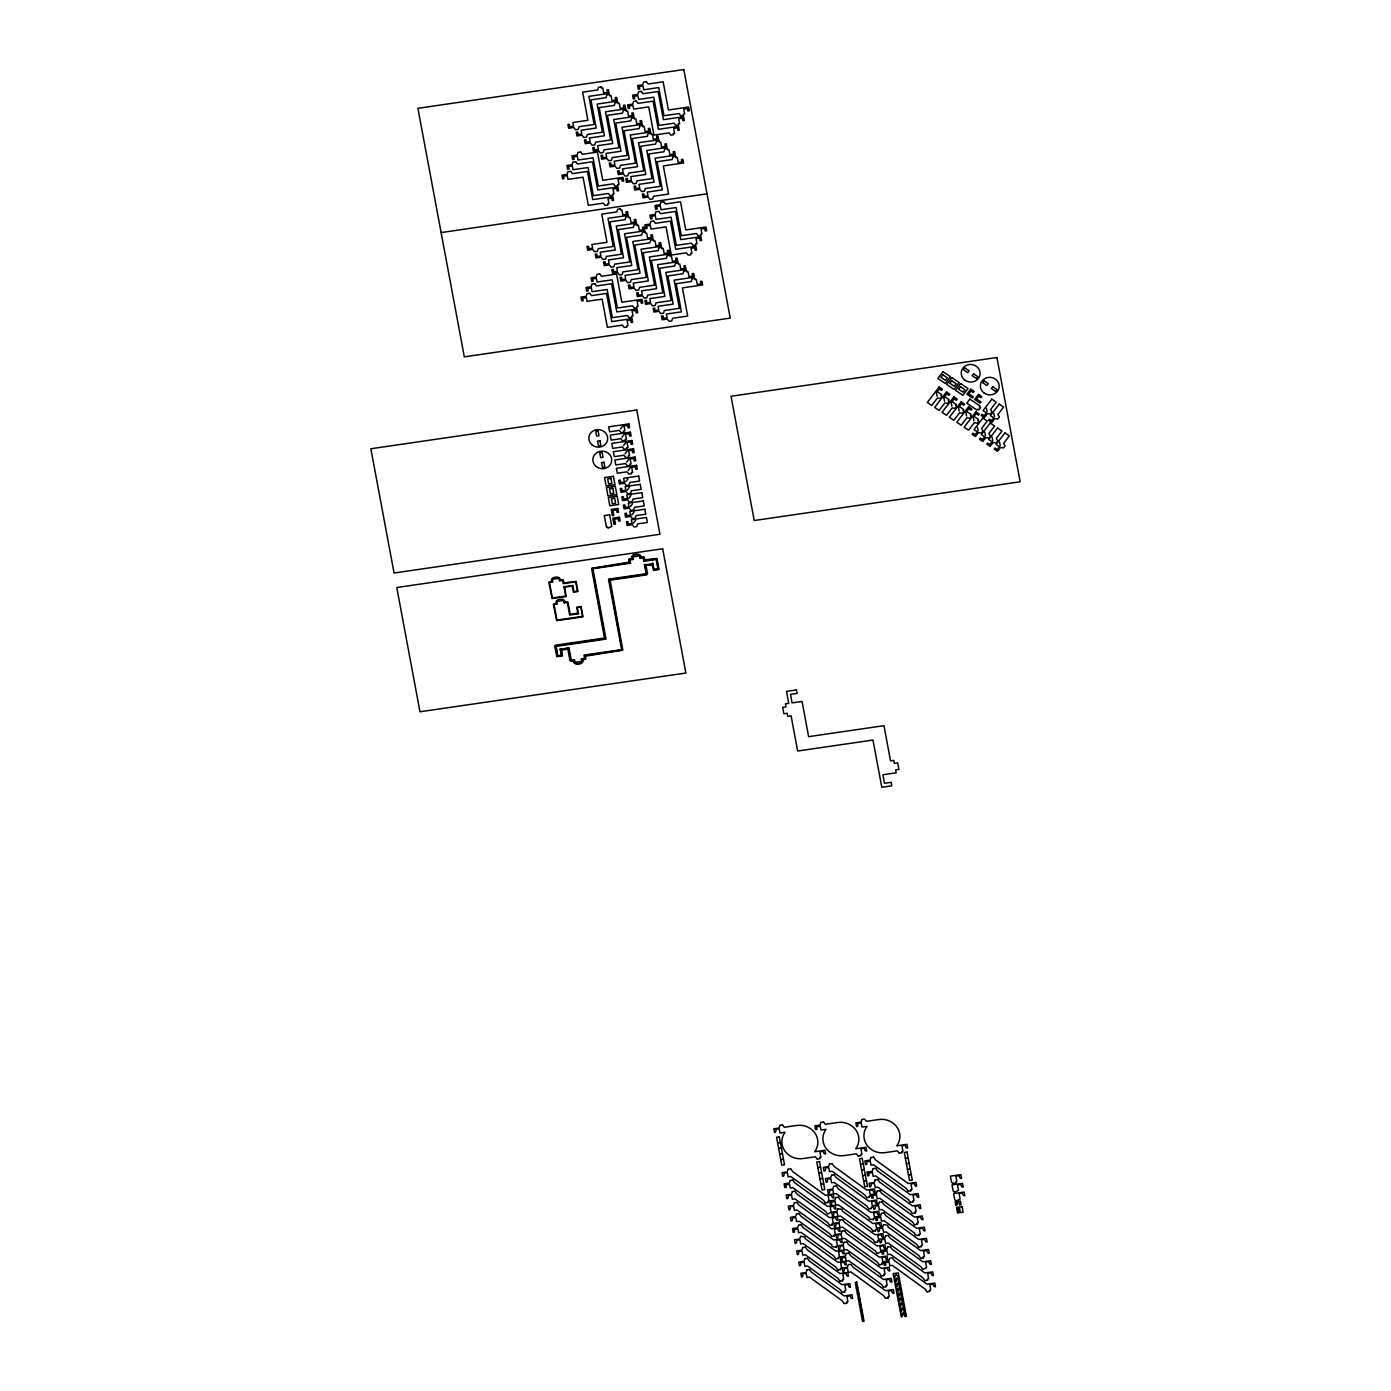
<?xml version="1.0" encoding="UTF-8"?>
<svg xmlns="http://www.w3.org/2000/svg" width="1391" height="1391" viewBox="0 0 1391 1391"><rect width="100%" height="100%" fill="white"/><g stroke="black" fill="none" stroke-linecap="round" stroke-linejoin="round"><path stroke-width="1.5" d="M620.456 428.967L622.646 426.098M621.986 437.243L624.194 434.375M623.533 445.537L625.741 442.651M625.081 453.814L627.289 450.945M626.628 462.108L628.836 459.221M628.176 470.384L630.384 467.515M625.654 481.808L627.845 478.939M627.202 490.101L629.393 487.233M628.749 498.378L630.94 495.509M630.297 506.672L632.488 503.803M564.068 587.35L572.327 585.959M631.844 514.948L634.035 512.079M633.392 523.242L635.583 520.373M644.555 564.989L652.831 563.598M441.121 232.575L707.011 193.818M632.488 558.869L629.358 559.565L629.775 562.677L592.253 568.502L605.259 638.573L555.791 645.807L557.513 656.274L561.964 655.457L560.729 649.354M640.469 557.704L643.65 557.443L644.416 560.538M643.737 560.643L656.552 558.939L658.43 569.215L653.926 569.771L652.657 563.807M552.001 581.247L548.784 582.203L552.105 598.565L566.154 596.513L564.729 587.263M559.964 580.082L563.146 579.821L563.911 582.916M563.251 583.003L576.048 581.316L577.96 591.54L573.388 592.097L572.17 586.167M556.574 603.346L553.357 604.355L556.696 620.664L582.933 616.891L581.125 606.476L576.691 607.276L577.908 613.396M564.555 602.181L567.945 602.181L570.24 614.318M569.562 614.422L577.682 613.24M560.956 649.51L569.075 648.328M574.083 660.569L570.693 660.569L568.415 648.415M582.064 659.404L585.176 658.743L584.776 655.613L622.229 649.945L609.293 579.699L646.432 574.274L645.215 564.885M779.986 1125.319L782.472 1124.971M821.02 1122.363L823.489 1122.015M862.037 1119.407L864.524 1119.06L866.402 1121.337L878.816 1119.529A18.013 16.744 7.2 0 1 897.056 1127.284A18.013 16.744 7.2 0 1 896.726 1145.836L907.002 1144.341L907.697 1148.079C904.637 1148.862 906.915 1142.898 902.029 1146.34L902.968 1151.313L901.681 1151.505L901.89 1152.617M777.586 1142.846L780.334 1142.446M778.647 1148.444L781.394 1148.044M779.69 1154.026L782.438 1153.626M780.734 1159.625L783.481 1159.225M817.247 1159.051L819.716 1158.686M858.264 1156.077L860.751 1155.73M788.193 1169.188L790.679 1168.84M899.299 1153.122L901.768 1152.774M871.044 1157.468L873.513 1157.103M829.54 1163.971L832.027 1163.606M817.838 1167.605L820.586 1167.205M860.542 1164.389L863.289 1163.989M905.35 1158.094L908.097 1157.695M818.882 1173.204L821.629 1172.804M790.279 1180.385L792.766 1180.02M861.585 1169.97L864.333 1169.57M873.131 1168.649L875.6 1168.284M906.393 1163.676L909.14 1163.276M831.627 1175.152L834.113 1174.786M819.942 1178.786L822.69 1178.386M862.646 1175.569L865.393 1175.169M907.436 1169.275L910.183 1168.875M820.986 1184.384L823.733 1183.984M792.366 1191.565L794.852 1191.2M863.689 1181.168L866.437 1180.768M875.217 1179.829L877.686 1179.464M908.479 1174.873L911.227 1174.473M833.713 1186.332L836.2 1185.967M794.452 1202.746L796.939 1202.38M877.304 1191.009L879.79 1190.661M835.817 1197.512L838.286 1197.164M953.183 1183.428L955.669 1183.08M825.437 1202.919L827.923 1202.554M908.288 1191.183L910.775 1190.818M866.802 1197.686L869.271 1197.321M796.539 1213.926L799.025 1213.578M879.39 1202.207L881.877 1201.841M837.904 1208.709L842.024 1209.37L842.355 1211.074L875.113 1234.773L882.868 1233.643L883.563 1237.364C880.573 1238.06 882.711 1232.27 877.895 1235.643L878.816 1240.616L877.53 1240.789L877.738 1241.92M954.817 1192.139L958.486 1190.331L957.547 1185.358C962.416 1181.933 960.155 1187.844 963.215 1187.079L962.52 1183.358L952 1184.889L953.165 1191.096L954.661 1192.035M910.375 1202.363L912.861 1201.998M868.888 1208.866L871.357 1208.501M956.434 1200.833L960.103 1199.025L959.181 1194.052C964.033 1190.644 961.772 1196.556 964.85 1195.773L964.154 1192.052L953.617 1193.582L954.782 1199.79L956.278 1200.729M798.643 1225.123L801.112 1224.758M881.477 1213.387L883.963 1213.022M839.99 1219.89L842.477 1219.524M829.627 1225.28L832.096 1224.915M912.461 1213.543L914.948 1213.178M873.461 1219.698L869.323 1219.02L869.01 1217.316L836.252 1193.634L833.696 1194L833 1190.279C827.245 1188.488 831.383 1193.304 828.254 1193.513L827.558 1189.792L832.774 1189.027L833.609 1186.488M800.729 1236.303L804.85 1236.982L805.18 1238.668L837.938 1262.367L845.693 1261.237L846.389 1264.958C843.398 1265.654 845.537 1259.863 840.72 1263.237L841.642 1268.209L840.355 1268.401L840.564 1269.514M883.563 1224.567L887.701 1225.245L888.014 1226.932L920.772 1250.631L928.527 1249.501L929.223 1253.221C926.197 1253.952 928.406 1248.11 923.554 1251.5L924.493 1256.473L923.207 1256.664L923.415 1257.777M842.077 1231.07L844.563 1230.705M831.714 1236.46L834.2 1236.095M914.548 1224.741L917.034 1224.376M873.061 1231.244L875.548 1230.879M802.816 1247.484L805.302 1247.118M885.65 1235.747L888.136 1235.382M844.163 1242.25L846.65 1241.902M836.287 1247.292L832.148 1246.614L831.835 1244.91L799.077 1221.228L796.521 1221.594L795.826 1217.873C790.071 1216.082 794.209 1220.898 791.079 1221.107L790.384 1217.386L795.6 1216.621L796.434 1214.082M919.121 1235.556L914.982 1234.878L914.669 1233.191L881.911 1209.492L879.373 1209.857L878.66 1206.136C872.922 1204.345 877.06 1209.162 873.931 1209.37L873.235 1205.649L878.434 1204.884L879.286 1202.346M875.148 1242.424L877.634 1242.059M804.902 1258.664L807.389 1258.299M887.736 1246.945L890.223 1246.579M846.25 1253.447L848.736 1253.082M835.887 1258.838L838.373 1258.472M918.738 1247.101L921.207 1246.736M877.234 1253.604L880.903 1251.796L879.981 1246.823C884.867 1243.363 882.572 1249.327 885.65 1248.544L884.954 1244.823L877.199 1245.953L844.441 1222.254L842.616 1219.629M806.989 1269.844L809.475 1269.496M837.973 1270.018L840.46 1269.653M920.825 1258.281L923.294 1257.916M879.321 1264.784L881.807 1264.419M840.06 1281.198L842.546 1280.833M922.911 1269.461L926.58 1267.653L925.641 1262.68C930.457 1259.307 928.266 1265.167 931.309 1264.419L930.614 1260.681L922.859 1261.811L890.101 1238.129L888.293 1235.504M881.407 1275.964L883.894 1275.617M856.317 1287.892L857.778 1287.683M842.146 1292.378L844.633 1292.03M924.998 1280.659L927.484 1280.294M883.511 1287.162L885.98 1286.797M857.36 1293.491L858.821 1293.282M858.403 1299.09L859.864 1298.864M844.233 1303.576L846.719 1303.211M927.084 1291.839L929.571 1291.474M885.598 1298.342L888.067 1297.977M859.447 1304.671L860.907 1304.462M860.49 1310.27L861.951 1310.061M861.533 1315.851L862.994 1315.643M999.538 442.147L1000.199 445.659M993.835 413.318L994.478 416.831M992.183 437.209L992.826 440.721M986.462 408.38L987.123 411.892M984.811 432.253L985.471 435.783M977.456 427.315L978.116 430.827M973.265 417.456L973.926 420.969M965.91 412.501L966.571 416.013M958.555 407.563L959.199 411.075M951.183 402.608L951.844 406.137M943.828 397.67L944.489 401.182M936.456 392.731L937.117 396.244M955.773 1182.924L955.565 1181.811L956.852 1181.62L955.93 1176.647C960.781 1173.239 958.521 1179.151 961.598 1178.386L960.903 1174.647L950.383 1176.177L951.531 1182.402L953.026 1183.324M910.879 1190.679L910.67 1189.548L911.957 1189.375L911.018 1184.402C915.834 1181.046 913.644 1186.888 916.704 1186.123L916.008 1182.402L908.236 1183.532L875.478 1159.833L873.67 1157.208M912.965 1201.859L912.757 1200.746L914.043 1200.555L913.122 1195.582C917.973 1192.174 915.713 1198.086 918.79 1197.303L918.095 1193.582L910.323 1194.713L877.565 1171.013L875.756 1168.388M915.052 1213.039L914.843 1211.926L916.13 1211.735L915.208 1206.762C920.094 1203.319 917.799 1209.266 920.877 1208.501L920.181 1204.762L912.426 1205.893L879.668 1182.194L877.843 1179.568M917.138 1224.219L916.93 1223.106L918.216 1222.915L917.295 1217.942C922.146 1214.534 919.886 1220.446 922.963 1219.681L922.268 1215.943L914.513 1217.073L881.755 1193.391L879.947 1190.766M919.225 1235.417L919.016 1234.286L920.303 1234.113L919.381 1229.14C924.267 1225.697 921.972 1231.644 925.05 1230.861L924.354 1227.14L916.599 1228.27L883.841 1204.571L882.033 1201.946M921.329 1246.597L921.12 1245.484L922.389 1245.293L921.468 1240.32C926.284 1236.929 924.076 1242.806 927.136 1242.041L926.441 1238.32L918.686 1239.451L885.928 1215.751L884.12 1213.126M927.588 1280.155L927.38 1279.024L928.666 1278.833L927.727 1273.878C932.596 1270.452 930.336 1276.364 933.413 1275.599L932.718 1271.861L924.945 1273.008L892.187 1249.309L890.379 1246.684M929.675 1291.335L929.466 1290.205L930.753 1290.031L929.831 1285.058C934.63 1281.702 932.439 1287.544 935.5 1286.779L934.804 1283.058L927.032 1284.189L894.274 1260.489L892.466 1257.864L889.84 1258.125L888.884 1260.82L883.668 1261.567L884.363 1265.306L885.824 1265.08L885.371 1262.593L889.11 1262.054L889.805 1265.775L892.361 1265.41L925.119 1289.109L926.928 1291.735M908.132 1191.079L906.323 1188.453L873.565 1164.754L871.009 1165.119L870.314 1161.398C864.559 1159.625 868.697 1164.423 865.567 1164.65L864.872 1160.911L870.088 1160.164L870.922 1157.608M910.218 1202.259L908.41 1199.633L875.652 1175.934L873.096 1176.317L872.4 1172.578L868.662 1173.135L869.114 1175.621L867.654 1175.83L866.958 1172.091L872.174 1171.344L873.009 1168.788M912.305 1213.439L910.496 1210.813L877.738 1187.114L875.182 1187.497L874.487 1183.758C868.749 1181.985 872.887 1186.801 869.74 1187.01L869.045 1183.289L874.261 1182.524L875.095 1179.968M914.391 1224.619L912.583 1221.994L879.825 1198.312L877.269 1198.677L876.573 1194.956L872.835 1195.495L873.305 1197.981L871.844 1198.19L871.149 1194.469L876.347 1193.704L877.199 1191.165M918.582 1246.997L916.756 1244.371L883.998 1220.672L881.459 1221.055L880.764 1217.316L877.008 1217.873L877.478 1220.342L876.017 1220.568L875.322 1216.829L880.52 1216.082L881.372 1213.526M920.668 1258.177L918.86 1255.551L886.102 1231.852L883.546 1232.235L882.85 1228.496C876.991 1226.636 881.268 1231.574 878.104 1231.748L877.408 1228.027L882.607 1227.262L883.459 1224.706M922.755 1269.357L920.946 1266.732L888.188 1243.05L885.632 1243.415L884.937 1239.694C879.095 1237.851 883.337 1242.737 880.19 1242.928L879.495 1239.207L884.693 1238.442L885.545 1235.903M924.841 1280.555L923.033 1277.929L890.275 1254.23L887.719 1254.595L887.023 1250.874L883.285 1251.413L883.737 1253.9L882.277 1254.108L881.581 1250.387L886.797 1249.622L887.632 1247.084M899.142 1153.017L897.404 1150.844L885.006 1152.652A18.013 16.744 7.2 0 1 866.767 1144.897A18.013 16.744 7.2 0 1 867.08 1126.345L862.02 1127.075L861.325 1123.354C855.43 1121.459 859.777 1126.432 856.578 1126.588L855.882 1122.867L861.081 1122.102L861.933 1119.564M869.392 1197.182L869.184 1196.069L870.47 1195.877L869.531 1190.905C874.33 1187.549 872.157 1193.391 875.2 1192.626L874.504 1188.905L866.749 1190.035L833.991 1166.336L832.183 1163.711M871.479 1208.362L871.27 1207.249L872.557 1207.058L871.618 1202.085C876.486 1198.677 874.226 1204.589 877.286 1203.806L876.591 1200.085L868.836 1201.215L836.078 1177.516L834.27 1174.891M873.565 1219.542L873.357 1218.429L874.643 1218.238L873.704 1213.265C878.59 1209.822 876.313 1215.769 879.39 1215.004L878.695 1211.265L870.922 1212.396L838.164 1188.696L836.356 1186.071M875.652 1230.739L875.443 1229.609L876.73 1229.418L875.808 1224.463C880.607 1221.072 878.417 1226.932 881.477 1226.184L880.781 1222.446L873.009 1223.576L840.251 1199.894L838.443 1197.268M881.911 1264.28L881.703 1263.167L882.989 1262.976L882.068 1258.003C886.919 1254.595 884.659 1260.507 887.736 1259.724L887.041 1256.003L879.286 1257.134L846.528 1233.434L844.72 1230.809M883.998 1275.46L883.789 1274.347L885.076 1274.156L884.154 1269.183C888.971 1265.81 886.763 1271.67 889.823 1270.922L889.127 1267.184L881.372 1268.314L848.614 1244.632L846.806 1242.007M886.102 1286.658L885.893 1285.527L887.162 1285.354L886.241 1280.381C891.109 1276.955 888.849 1282.867 891.909 1282.102L891.214 1278.381L883.459 1279.511L850.701 1255.812L848.893 1253.187M888.188 1297.838L887.98 1296.725L889.266 1296.534L888.327 1291.561C893.126 1288.205 890.953 1294.047 893.996 1293.282L893.3 1289.561L885.545 1290.692L852.787 1266.992L850.979 1264.367L848.336 1264.628L847.38 1267.323L842.181 1268.07L842.876 1271.809C846.041 1271.652 841.798 1266.714 847.623 1268.557L848.319 1272.296L850.875 1271.913L883.633 1295.612L885.441 1298.238M860.855 1155.573L860.646 1154.46L861.933 1154.269L861.012 1149.296C865.863 1145.888 863.602 1151.8 866.68 1151.035L865.984 1147.297L855.708 1148.792A18.013 16.744 7.2 0 0 856.021 1130.24A18.013 16.744 7.2 0 0 837.782 1122.485L825.385 1124.293L823.646 1122.12M866.645 1197.581L864.837 1194.956L832.079 1171.257L829.523 1171.622L828.827 1167.901C823.072 1166.127 827.21 1170.944 824.081 1171.152L823.385 1167.414L828.584 1166.666L829.436 1164.111M868.732 1208.762L866.923 1206.136L834.165 1182.437L831.609 1182.819L830.914 1179.081C825.054 1177.221 829.332 1182.159 826.167 1182.333L825.472 1178.594L830.67 1177.847L831.522 1175.291M872.905 1231.139L871.096 1228.514L838.338 1204.815L835.782 1205.18L835.087 1201.459L831.349 1201.998L831.801 1204.484L830.34 1204.693L829.645 1200.972L834.861 1200.207L835.695 1197.668M874.991 1242.319L873.183 1239.694L840.425 1215.995L837.869 1216.36L837.173 1212.639C831.383 1210.813 835.608 1215.717 832.427 1215.89L831.731 1212.152L836.947 1211.405L837.782 1208.849M877.078 1253.5L875.269 1250.874L842.511 1227.175L839.955 1227.558L839.26 1223.819C833.418 1221.994 837.678 1226.862 834.513 1227.071L833.818 1223.332L839.034 1222.585L839.868 1220.029M879.164 1264.68L877.356 1262.054L844.598 1238.355L842.042 1238.738L841.346 1234.999C835.504 1233.156 839.764 1238.077 836.617 1238.251L835.921 1234.53L841.12 1233.765L841.972 1231.209M881.251 1275.86L879.442 1273.234L846.684 1249.553L844.146 1249.918L843.433 1246.197C837.695 1244.406 841.833 1249.222 838.703 1249.431L838.008 1245.71L843.207 1244.945L844.059 1242.406M883.355 1287.058L881.529 1284.432L848.771 1260.733L846.232 1261.098L845.537 1257.377L841.781 1257.916L842.25 1260.402L840.79 1260.611L840.094 1256.89L845.293 1256.125L846.145 1253.587M858.108 1155.973L856.387 1153.8L843.972 1155.608A18.013 16.744 7.2 0 1 825.732 1147.853A18.013 16.744 7.2 0 1 826.063 1129.301L820.986 1130.031L820.29 1126.31L816.552 1126.849L817.021 1129.336L815.543 1129.544L814.848 1125.823L820.064 1125.058L820.899 1122.52M819.838 1158.529L819.629 1157.416L820.916 1157.225L819.977 1152.252C824.776 1148.914 822.603 1154.739 825.645 1153.991L824.95 1150.253L814.674 1151.748A18.013 16.744 7.2 0 0 815.004 1133.196A18.013 16.744 7.2 0 0 796.765 1125.441L784.35 1127.249L782.629 1125.076M828.028 1202.415L827.819 1201.285L829.106 1201.094L828.184 1196.138C832.983 1192.783 830.792 1198.607 833.852 1197.86L833.157 1194.121L825.402 1195.252L792.644 1171.57L790.836 1168.944M832.218 1224.775L832.009 1223.663L833.296 1223.471L832.357 1218.499C837.156 1215.16 834.983 1220.985 838.025 1220.22L837.33 1216.499L829.575 1217.629L796.817 1193.93L795.009 1191.305M834.304 1235.956L834.096 1234.843L835.382 1234.652L834.444 1229.679C839.312 1226.271 837.052 1232.183 840.129 1231.4L839.416 1227.679L831.662 1228.809L798.903 1205.11L797.095 1202.485M836.391 1247.136L836.182 1246.023L837.469 1245.832L836.53 1240.859C841.416 1237.434 839.138 1243.38 842.216 1242.598L841.52 1238.859L833.748 1239.99L800.99 1216.308L799.182 1213.682M838.477 1258.333L838.269 1257.203L839.555 1257.029L838.634 1252.056C843.433 1248.666 841.242 1254.543 844.302 1253.778L843.607 1250.057L835.835 1251.187L803.076 1227.488L801.268 1224.862M842.65 1280.694L842.442 1279.581L843.728 1279.39L842.807 1274.417C847.623 1271.044 845.415 1276.903 848.475 1276.138L847.78 1272.417L840.025 1273.547L807.267 1249.848L805.459 1247.223M844.737 1291.874L844.528 1290.761L845.815 1290.57L844.893 1285.597C849.745 1282.189 847.484 1288.101 850.562 1287.336L849.866 1283.597L842.111 1284.728L809.353 1261.028L807.545 1258.403M846.823 1303.071L846.615 1301.941L847.901 1301.75L846.98 1296.795C851.779 1293.439 849.588 1299.264 852.648 1298.516L851.953 1294.778L844.198 1295.908L811.44 1272.226L809.632 1269.6M817.091 1158.929L815.352 1156.756L802.955 1158.564A18.013 16.744 7.2 0 1 784.715 1150.809A18.013 16.744 7.2 0 1 785.028 1132.257L779.968 1132.987L779.273 1129.266C773.518 1127.475 777.656 1132.291 774.526 1132.5L773.831 1128.779L779.03 1128.014L779.882 1125.475M825.28 1202.815L823.472 1200.19L790.714 1176.49L788.175 1176.856L787.48 1173.135C781.62 1171.292 785.88 1176.177 782.733 1176.369L782.038 1172.648L787.236 1171.883L788.088 1169.344M829.471 1225.175L827.662 1222.55L794.904 1198.851L792.348 1199.233L791.653 1195.495C785.898 1193.721 790.036 1198.538 786.906 1198.746L786.211 1195.008L791.409 1194.26L792.261 1191.704M831.557 1236.356L829.749 1233.73L796.991 1210.031L794.435 1210.413L793.739 1206.675C787.845 1204.797 792.192 1209.77 788.993 1209.927L788.297 1206.206L793.513 1205.441L794.348 1202.885M835.73 1258.733L833.922 1256.108L801.164 1232.409L798.608 1232.774L797.912 1229.053L794.174 1229.592L794.626 1232.078L793.166 1232.287L792.47 1228.566L797.686 1227.801L798.521 1225.262M837.817 1269.913L836.008 1267.288L803.25 1243.589L800.694 1243.971L799.999 1240.233C794.244 1238.425 798.399 1243.293 795.252 1243.484L794.557 1239.746L799.773 1238.998L800.607 1236.443M839.903 1281.094L838.095 1278.468L805.337 1254.769L802.781 1255.151L802.085 1251.413C796.243 1249.587 800.503 1254.456 797.356 1254.665L796.643 1250.944L801.859 1250.179L802.711 1247.623M841.99 1292.274L840.181 1289.648L807.423 1265.966L804.867 1266.332L804.172 1262.611C798.33 1260.75 802.59 1265.671 799.442 1265.845L798.747 1262.124L803.946 1261.359L804.798 1258.82M844.076 1303.471L842.268 1300.846L809.51 1277.147L806.971 1277.512L806.276 1273.791C800.52 1272 804.659 1276.816 801.529 1277.025L800.833 1273.304L806.032 1272.539L806.884 1270M792.922 1180.124L794.73 1182.75L827.489 1206.449L835.243 1205.319L835.939 1209.04C832.931 1209.735 835.104 1203.963 830.271 1207.318L831.192 1212.291L827.541 1214.1L825.558 1211.37L792.8 1187.671L790.262 1188.036L789.566 1184.315L785.811 1184.854L786.28 1187.34L784.82 1187.566L784.124 1183.828L789.323 1183.08L790.175 1180.524M640.573 558.33C642.103 552.47 629.062 554.331 632.609 559.495M581.96 658.778C585.524 664.081 572.327 665.68 573.979 659.943M564.676 602.79C566.311 596.965 553.044 598.843 556.696 603.955M560.086 580.708C561.634 574.796 548.454 576.796 552.105 581.873M560.051 649.319L568.954 647.702L571.318 660.342L574.639 659.856L575.092 662.29L581.751 661.334L581.282 658.882L584.603 658.395L583.994 655.091L621.655 649.597L608.51 579.178L646.172 573.683L644.433 564.363C661.525 567.771 647.319 556.783 654.379 569.302L657.926 568.78L656.169 559.46L643.859 561.251L643.233 557.947L639.912 558.434L639.46 555.983L632.818 556.956L633.27 559.391L629.949 559.878L630.558 563.199L592.896 568.693L606.041 639.112L556.052 646.398L557.791 655.717L561.338 655.196L560.069 649.232M571.649 585.924L572.97 585.785L573.874 591.662L577.421 591.158L575.683 581.838L563.372 583.629L562.746 580.308L559.425 580.795L558.973 578.36L552.314 579.317L552.766 581.768L549.445 582.255L552.383 597.991L565.685 596.061L563.946 586.741L572.727 585.455L571.666 585.889M577.23 613.361L578.586 613.483L577.248 613.275M554.713 646.311L556.904 656.639L562.468 655.891L561.738 650.032L567.858 649.145L570.067 660.795L573.544 661.281C573.457 666.115 584.637 664.55 582.846 659.925L585.75 659.108L585.559 656.135L622.838 650.223L610.075 580.221L646.693 574.848L647.528 573.579L645.998 565.407L652.118 564.52L653.561 570.293L659.056 569.493L656.917 558.417L644.955 559.825L644.05 556.956L641.008 556.991C641.234 552.297 629.758 553.809 631.705 558.347L628.819 559.182L629.01 562.155L591.592 568.328L604.476 638.052L555.826 645.146L554.713 646.311M896.117 1281.024L894.778 1282.328L894.083 1278.59L899.264 1277.842L899.96 1281.563L898.499 1281.789L898.03 1279.303L895.769 1279.633L896.117 1281.024M897.039 1285.997L895.7 1287.301L895.004 1283.563L900.186 1282.815L900.881 1286.536L899.421 1286.745L898.969 1284.258L896.708 1284.588L897.039 1285.997M897.96 1290.97L896.639 1292.274L895.943 1288.535L901.125 1287.788L901.82 1291.509L900.36 1291.717L899.89 1289.231L897.63 1289.561L897.96 1290.97M898.899 1295.943L897.56 1297.229L896.865 1293.508L902.046 1292.761L902.742 1296.482L901.281 1296.69L900.812 1294.204L898.551 1294.534L898.899 1296.029M899.821 1300.915L898.482 1302.202L897.786 1298.481L902.985 1297.716L903.681 1301.454L902.203 1301.663L901.751 1299.177L899.49 1299.507L899.821 1300.915M900.759 1305.888L899.421 1307.175L898.725 1303.454L903.907 1302.689L904.602 1306.427L903.142 1306.636L902.672 1304.149L900.412 1304.48L900.759 1305.888M901.681 1310.844L900.342 1312.148L899.647 1308.427L904.828 1307.662L905.524 1311.4L904.063 1311.609L903.611 1309.122L901.351 1309.453L901.681 1310.844M902.603 1315.816L901.264 1317.121L900.568 1313.382L905.767 1312.635L906.463 1316.355L905.002 1316.582L904.533 1314.095L902.272 1314.425L902.603 1315.816M957.234 1204.241L955.895 1205.545L955.2 1201.807L960.399 1201.059L961.094 1204.78L959.616 1204.989L959.164 1202.502L956.904 1202.832L957.234 1204.241M895.23 1276.121L893.839 1277.355L893.144 1273.617L898.308 1272.869L899.003 1276.608C897.473 1276.921 895.108 1271.948 895.23 1276.121M943.028 371.71L937.847 378.491L945.219 383.429L950.383 376.665L943.028 371.71M942.855 374.822L940.942 377.326L945.393 380.317L947.306 377.813L942.855 374.822M939.134 387.046L927.345 402.486L931.761 405.442L937.447 398L940.403 398.504L942.003 396.4L940.907 395.653L941.655 394.679L937.238 391.706L939.377 388.924L941.585 390.402L942.455 389.271L939.134 387.046M951.861 377.639L946.68 384.42L954.052 389.358L959.216 382.595L951.861 377.639M951.687 380.751L949.775 383.255L954.226 386.246L956.139 383.742L951.687 380.751M946.506 391.984L934.7 407.424L939.116 410.397L944.802 402.938L947.775 403.442L949.375 401.338L948.262 400.608L949.01 399.617L944.593 396.661L946.732 393.862L948.94 395.34L949.81 394.209L946.506 391.984M964.919 368.006L963.528 369.85L967.753 372.684L969.162 370.858L964.919 368.006M960.694 383.586L955.513 390.349L962.885 395.287L968.049 388.524L960.694 383.586M960.52 386.681L958.608 389.202L963.059 392.192L964.971 389.689L960.52 386.681M953.861 396.922L942.072 412.362L946.489 415.335L952.174 407.893L955.13 408.38L956.73 406.294L955.634 405.546L956.382 404.572L951.966 401.599L954.104 398.8L956.312 400.295L957.164 399.147L953.861 396.922M973.578 373.831L972.17 375.657L976.412 378.491L977.803 376.665L973.578 373.831M970.762 389.184L966.901 394.244L972.431 397.965L973.283 396.818L968.866 393.862L971.005 391.062L973.213 392.54L974.083 391.41L970.762 389.184M961.216 401.877L949.427 417.317L953.843 420.273L959.529 412.831L962.485 413.336L964.102 411.232L962.989 410.484L963.737 409.51L959.321 406.537L961.459 403.755L963.667 405.233L964.537 404.103L961.216 401.877M969.857 399.13L966.745 403.199L977.056 410.119L977.803 409.128L978.916 409.876L980.516 407.772L979.42 407.041L980.168 406.05L969.857 399.13M984.063 380.873L982.672 382.699L986.897 385.55L988.288 383.707L984.063 380.873M968.588 406.815L956.782 422.255L961.198 425.229L966.901 417.769L969.857 418.274L971.457 416.17L970.344 415.44L971.109 414.448L966.693 411.493L968.814 408.693L971.022 410.171L971.892 409.041L968.588 406.815M978.499 394.383L974.639 399.443L980.151 403.147L981.02 402.016L976.604 399.043L978.742 396.261L980.951 397.739L981.803 396.609L978.499 394.383M992.705 386.681L991.314 388.506L995.539 391.358L996.947 389.532L992.705 386.681M975.943 411.771L964.154 427.211L968.571 430.167L974.256 422.725L977.212 423.229L978.812 421.125L977.717 420.378L978.464 419.404L974.048 416.431L976.186 413.631L978.395 415.127L979.247 413.996L975.943 411.771M991.835 399.165L983.037 410.675L986.341 412.901L984.219 415.7L982.011 414.222L981.142 415.353L984.445 417.578L987.454 413.649L990.409 414.153L992.009 412.049L990.548 409.58L996.252 402.138L991.835 399.165M982.811 418.117L974.03 429.628L977.334 431.853L975.195 434.635L972.987 433.157L972.118 434.288L975.439 436.513L978.447 432.584L981.403 433.088L983.002 430.984L981.542 428.532L987.227 421.073L982.811 418.117M999.19 404.12L990.392 415.631L993.713 417.856L991.574 420.638L989.366 419.16L988.497 420.291L991.818 422.516L994.808 418.587L997.764 419.091L999.381 416.987L997.921 414.535L1003.607 407.076L999.19 404.12M990.183 423.055L981.385 434.566L984.689 436.791L982.568 439.591L980.359 438.095L979.49 439.243L982.794 441.469L985.802 437.539L988.758 438.043L990.357 435.939L988.897 433.47L994.6 426.029L990.183 423.055M997.538 427.993L988.74 439.504L992.061 441.729L989.923 444.529L987.714 443.051L986.845 444.181L990.166 446.407L993.157 442.477L996.112 442.981L997.73 440.877L996.269 438.408L1001.955 430.967L997.538 427.993M1004.893 432.949L996.112 444.459L999.416 446.685L997.277 449.467L995.069 447.989L994.217 449.119L997.521 451.345L1000.529 447.415L1003.485 447.919L1005.084 445.833L1003.624 443.364L1009.31 435.905L1004.893 432.949M683.798 69.55L417.909 108.307L464.316 356.844L730.223 318.087L683.798 69.55M601.277 86.885L598.53 87.285L597.713 89.946L582.655 92.154L587.906 120.322L572.831 122.512L573.527 126.233L569.841 126.772L569.371 124.286L567.928 124.494L568.623 128.233L573.77 127.485L575.509 129.78L578.256 129.38L579.091 126.703L594.148 124.512L588.897 96.344L609.102 93.406L608.406 89.667L606.963 89.876L607.432 92.362L603.729 92.901L602.807 87.929L601.521 88.12L601.277 86.885M646.328 81.721L643.581 82.121L642.764 84.799L637.617 85.547L638.313 89.267L639.756 89.059L639.286 86.572L642.99 86.033L643.685 89.772L658.76 87.563L664.011 115.731L679.086 113.54L680.825 115.836L683.572 115.436L683.346 114.201L684.633 114.01L683.711 109.037L687.397 108.498L687.867 110.984L689.31 110.776L688.615 107.037L668.41 109.993L663.142 81.826L648.084 84.016L646.328 81.721M609.554 94.605L606.806 95.005L605.989 97.683L590.914 99.874L596.183 128.042L581.108 130.232L581.803 133.971L578.1 134.51L577.648 132.023L576.204 132.232L576.9 135.953L582.047 135.205L583.785 137.5L586.533 137.1L587.35 134.44L602.425 132.232L597.156 104.064L617.378 101.126L616.682 97.405L615.239 97.613L615.709 100.1L612.005 100.639L611.066 95.666L609.78 95.857L609.554 94.605M641.303 91.389L638.556 91.789L637.739 94.466L632.592 95.214L633.288 98.935L634.731 98.726L634.261 96.24L637.965 95.701L638.66 99.439L653.735 97.231L658.986 125.399L674.061 123.208L675.817 125.503L678.565 125.103L678.321 123.869L679.608 123.677L678.686 118.704L682.39 118.165L682.842 120.652L684.285 120.443L683.59 116.705L663.385 119.661L658.117 91.493L643.059 93.684L641.303 91.389M617.83 102.343L615.083 102.743L614.266 105.403L599.191 107.611L604.442 135.779L589.384 137.97L590.08 141.691L586.376 142.23L585.907 139.743L584.481 139.969L585.176 143.69L590.306 142.943L592.062 145.238L594.809 144.838L595.626 142.16L610.701 139.969L605.433 111.802L625.637 108.863L624.942 105.125L623.516 105.333L623.968 107.82L620.264 108.359L619.343 103.386L618.056 103.577L617.83 102.343M636.278 101.056L633.531 101.456L632.714 104.134L627.567 104.881L628.263 108.602L629.706 108.394L629.254 105.907L632.94 105.368L633.635 109.107L648.71 106.898L653.961 135.066L669.036 132.875L670.792 135.17L673.54 134.771L673.296 133.536L674.583 133.345L673.661 128.372L677.365 127.833L677.817 130.319L679.26 130.111L678.565 126.372L658.36 129.328L653.092 101.16L638.034 103.351L636.278 101.056M626.106 110.063L623.342 110.463L622.525 113.14L607.467 115.331L612.718 143.499L597.661 145.707L598.356 149.428L594.653 149.967L594.183 147.481L592.74 147.689L593.435 151.428L598.582 150.663L600.338 152.975L603.085 152.575L603.903 149.898L618.96 147.707L613.709 119.539L633.913 116.583L633.218 112.862L631.775 113.071L632.244 115.557L628.541 116.096L627.619 111.124L626.333 111.315L626.106 110.063M634.366 117.8L631.618 118.2L630.801 120.878L615.726 123.069L620.995 151.236L605.92 153.427L606.615 157.166L602.929 157.705L602.459 155.218L601.016 155.427L601.712 159.148L606.859 158.4L608.597 160.695L611.345 160.295L612.179 157.618L627.237 155.427L621.986 127.259L642.19 124.321L641.494 120.582L640.051 120.791L640.521 123.277L636.817 123.816L635.878 118.861L634.609 119.035L634.366 117.8M642.642 125.52L639.895 125.92L639.078 128.598L624.003 130.789L629.271 158.957L614.196 161.165L614.892 164.886L611.188 165.425L610.736 162.938L609.293 163.147L609.988 166.885L615.118 166.138L616.874 168.433L619.621 168.033L620.438 165.355L635.513 163.164L630.245 134.997L650.466 132.041L649.771 128.32L648.328 128.528L648.78 131.015L645.094 131.554L644.155 126.581L642.868 126.772L642.642 125.52M650.918 133.258L648.171 133.658L647.337 136.335L632.279 138.526L637.53 166.694L622.472 168.885L623.168 172.623L619.464 173.162L618.995 170.676L617.569 170.884L618.265 174.605L623.394 173.858L625.15 176.153L627.897 175.753L628.715 173.093L643.79 170.884L638.521 142.717L658.725 139.778L658.03 136.04L656.587 136.266L657.056 138.752L653.353 139.291L652.431 134.318L651.144 134.492L650.918 133.258M580.673 152.002L577.926 152.401L577.091 155.079L571.962 155.827L572.657 159.548L574.1 159.339L573.631 156.853L577.335 156.314L578.03 160.052L593.088 157.861L598.356 186.011L613.431 183.821L615.17 186.116L617.917 185.716L617.691 184.481L618.978 184.29L618.039 179.317L621.742 178.778L622.212 181.265L623.655 181.056L622.959 177.335L602.738 180.274L597.487 152.106L582.412 154.297L580.673 152.002M659.178 140.995L656.43 141.395L655.613 144.055L640.555 146.264L645.807 174.431L630.749 176.622L631.444 180.343L627.741 180.882L627.271 178.396L625.828 178.604L626.524 182.343L631.67 181.595L633.427 183.89L636.174 183.49L636.991 180.813L652.049 178.622L646.798 150.454L667.002 147.498L666.306 143.777L664.863 143.986L665.333 146.472L661.629 147.011L660.708 142.038L659.421 142.23L659.178 140.995M575.648 161.669L572.901 162.069L572.084 164.747L566.937 165.494L567.632 169.215L569.075 169.007L568.606 166.52L572.31 165.981L573.005 169.719L588.08 167.529L593.331 195.679L608.406 193.488L610.145 195.783L612.892 195.383L612.666 194.149L613.953 193.958L613.014 188.985L616.717 188.446L617.187 190.932L618.63 190.723L617.934 187.003L597.73 189.941L592.462 161.773L577.387 163.964L575.648 161.669M667.454 148.715L664.707 149.115L663.89 151.793L648.815 153.984L654.083 182.151L639.008 184.342L639.704 188.081L636.017 188.62L635.548 186.133L634.105 186.342L634.8 190.063L639.947 189.315L641.686 191.61L644.433 191.21L645.268 188.55L660.325 186.342L655.074 158.174L675.278 155.236L674.583 151.515L673.14 151.723L673.609 154.21L669.906 154.749L668.967 149.776L667.697 149.967L667.454 148.715M570.623 171.336L567.876 171.736L567.059 174.414L561.912 175.162L562.607 178.883L564.05 178.674L563.581 176.188L567.285 175.649L567.98 179.387L583.055 177.196L588.306 205.346L603.381 203.156L605.12 205.451L607.867 205.051L607.641 203.816L608.928 203.625L608.006 198.652L611.692 198.113L612.162 200.6L613.605 200.391L612.909 196.67L592.705 199.608L587.437 171.441L572.379 173.632L570.623 171.336M675.73 156.453L672.983 156.853L672.166 159.513L657.091 161.721L662.359 189.889L647.284 192.08L647.98 195.801L644.276 196.34L643.824 193.853L642.381 194.079L643.077 197.8L648.206 197.053L649.962 199.348L652.709 198.948L653.527 196.27L668.602 194.079L663.333 165.912L683.555 162.973L682.842 159.235L681.416 159.443L681.868 161.93L678.182 162.469L677.243 157.496L675.956 157.687L675.73 156.453M663.681 201.678L660.934 202.095L660.116 204.755L654.97 205.503L655.665 209.241L657.143 209.015L656.691 206.529L660.342 206.007L661.038 209.728L676.113 207.537L681.364 235.705L696.439 233.497L698.178 235.809L700.925 235.409L700.699 234.157L701.986 233.966L701.047 229.011L704.715 228.472L705.167 230.958L706.663 230.732L705.967 227.011L685.763 229.95L680.495 201.782L665.437 203.99L663.681 201.678M620.369 208.859L617.604 209.259L616.787 211.919L601.729 214.127L606.98 242.295L591.923 244.486L592.618 248.207L588.949 248.746L588.497 246.259L587.002 246.468L587.697 250.206L592.844 249.458L594.6 251.754L597.348 251.354L598.165 248.676L613.222 246.485L607.971 218.317L628.176 215.379L627.48 211.641L626.002 211.867L626.454 214.336L622.803 214.875L621.881 209.902L620.595 210.093L620.369 208.859M658.656 211.345L655.909 211.762L655.091 214.423L649.945 215.17L650.64 218.909L652.136 218.683L651.666 216.196L655.317 215.675L656.013 219.395L671.088 217.205L676.339 245.372L691.414 243.164L693.153 245.477L695.9 245.077L695.674 243.825L696.961 243.634L696.039 238.678L699.69 238.139L700.16 240.626L701.638 240.4L700.942 236.679L680.738 239.617L675.47 211.449L660.412 213.658L658.656 211.345M628.628 216.579L625.88 216.979L625.063 219.656L609.988 221.847L615.257 250.015L600.182 252.206L600.877 255.944L597.226 256.466L596.756 253.997L595.278 254.205L595.974 257.926L601.121 257.179L602.859 259.474L605.607 259.074L606.441 256.413L621.499 254.205L616.248 226.037L636.452 223.099L635.757 219.378L634.261 219.587L634.731 222.073L631.079 222.612L630.14 217.639L628.871 217.831L628.628 216.579M653.631 221.03L650.884 221.43L650.066 224.09L644.92 224.838L645.615 228.576L647.111 228.35L646.641 225.864L650.293 225.342L650.988 229.063L666.063 226.872L671.314 255.04L686.389 252.832L688.145 255.144L690.892 254.744L690.649 253.492L691.936 253.301L691.014 248.346L694.665 247.807L695.135 250.293L696.613 250.067L695.917 246.346L675.713 249.285L670.445 221.117L655.387 223.325L653.631 221.03M636.904 224.316L634.157 224.716L633.34 227.376L618.265 229.585L623.533 257.752L608.458 259.943L609.154 263.664L605.502 264.203L605.033 261.717L603.555 261.943L604.25 265.664L609.38 264.916L611.136 267.211L613.883 266.811L614.7 264.134L629.775 261.943L624.507 233.775L644.729 230.836L644.033 227.098L642.538 227.324L643.007 229.811L639.356 230.332L638.417 225.359L637.13 225.551L636.904 224.316M645.181 232.036L642.433 232.436L641.599 235.114L626.541 237.305L631.792 265.472L616.735 267.681L617.43 271.401L613.779 271.94L613.309 269.454L611.831 269.663L612.527 273.401L617.656 272.636L619.412 274.949L622.16 274.549L622.977 271.871L638.052 269.68L632.783 241.512L652.988 238.556L652.292 234.836L650.814 235.044L651.284 237.531L647.615 238.07L646.693 233.097L645.407 233.288L645.181 232.036M653.44 239.774L650.692 240.174L649.875 242.851L634.818 245.042L640.069 273.21L625.011 275.401L625.707 279.139L622.038 279.661L621.586 277.174L620.09 277.4L620.786 281.121L625.933 280.373L627.689 282.669L630.436 282.269L631.253 279.591L646.311 277.4L641.06 249.232L661.264 246.294L660.569 242.556L659.091 242.782L659.543 245.268L655.891 245.79L654.97 240.834L653.683 241.008L653.44 239.774M661.716 247.494L658.969 247.894L658.152 250.571L643.077 252.762L648.345 280.93L633.27 283.138L633.966 286.859L630.314 287.398L629.845 284.912L628.367 285.12L629.062 288.859L634.209 288.111L635.948 290.406L638.695 290.006L639.53 287.328L654.587 285.138L649.336 256.97L669.54 254.014L668.845 250.293L667.35 250.502L667.819 252.988L664.168 253.527L663.229 248.554L661.942 248.746L661.716 247.494M669.993 255.231L667.245 255.631L666.428 258.309L651.353 260.5L656.622 288.667L641.547 290.858L642.242 294.596L638.591 295.118L638.121 292.632L636.643 292.858L637.339 296.579L642.468 295.831L644.224 298.126L646.971 297.726L647.789 295.066L662.864 292.858L657.595 264.69L677.817 261.751L677.104 258.013L675.626 258.239L676.096 260.726L672.444 261.265L671.505 256.292L670.219 256.466L669.993 255.231M599.747 273.975L597 274.375L596.183 277.052L591.036 277.8L591.731 281.521L593.209 281.312L592.757 278.826L596.409 278.287L597.104 282.025L612.179 279.817L617.43 307.985L632.505 305.794L634.244 308.089L636.991 307.689L636.765 306.455L638.052 306.263L637.13 301.291L640.782 300.769L641.234 303.238L642.729 303.029L642.033 299.308L621.829 302.247L616.561 274.079L601.503 276.27L599.747 273.975M678.269 262.969L675.522 263.368L674.687 266.029L659.63 268.237L664.881 296.405L649.823 298.596L650.519 302.316L646.867 302.855L646.398 300.369L644.902 300.578L645.598 304.316L650.745 303.568L652.501 305.864L655.248 305.464L656.065 302.786L671.14 300.595L665.872 272.427L686.076 269.471L685.38 265.751L683.903 265.959L684.372 268.446L680.703 268.985L679.782 264.012L678.495 264.203L678.269 262.969M594.722 283.642L591.975 284.042L591.158 286.72L586.011 287.468L586.706 291.188L588.202 290.98L587.732 288.493L591.384 287.954L592.079 291.693L607.154 289.502L612.405 317.652L627.48 315.461L629.219 317.757L631.966 317.357L631.74 316.122L633.027 315.931L632.105 310.958L635.757 310.436L636.226 312.905L637.704 312.697L637.008 308.976L616.804 311.914L611.536 283.747L596.478 285.937L594.722 283.642M686.528 270.689L683.781 271.089L682.964 273.766L667.906 275.957L673.157 304.125L658.082 306.316L658.795 310.054L655.126 310.576L654.674 308.089L653.179 308.315L653.874 312.036L659.021 311.288L660.76 313.584L663.507 313.184L664.342 310.523L679.399 308.315L674.148 280.147L694.352 277.209L693.657 273.488L692.179 273.697L692.631 276.183L688.98 276.722L688.058 271.749L686.771 271.94L686.528 270.689M589.697 293.31L586.95 293.71L586.133 296.387L580.986 297.135L581.681 300.856L583.177 300.647L582.707 298.161L586.359 297.622L587.054 301.36L602.129 299.169L607.38 327.32L622.455 325.129L624.211 327.424L626.958 327.024L626.715 325.79L628.002 325.598L627.08 320.625L630.732 320.104L631.201 322.573L632.679 322.364L631.983 318.643L611.779 321.582L606.511 293.414L591.453 295.605L589.697 293.31M694.805 278.426L692.057 278.826L691.24 281.486L676.165 283.694L681.434 311.862L666.359 314.053L667.054 317.774L663.403 318.313L662.933 315.827L661.455 316.053L662.151 319.774L667.297 319.026L669.036 321.321L671.783 320.921L672.601 318.243L687.676 316.053L682.407 287.885L702.629 284.946L701.933 281.208L700.438 281.434L700.908 283.92L697.256 284.442L696.317 279.469L695.031 279.661L694.805 278.426M636.765 409.997L370.858 448.754L394.07 573.022L659.96 534.266L636.765 409.997M996.93 357.504L731.04 396.261L754.235 520.53L1020.142 481.773L996.93 357.504M628.888 423.907L608.667 426.846L609.606 431.819L619.343 430.393L621.099 432.705L623.846 432.288L623.62 431.054L624.907 430.862L623.968 425.889L627.619 425.368L628.089 427.854L629.584 427.628L628.888 423.907M598.113 430.967L595.731 431.314L596.617 436.079L598.999 435.731L598.113 430.967M630.419 432.184L610.214 435.14L611.153 440.112L620.89 438.687L622.646 440.982L625.394 440.582L625.168 439.33L626.454 439.156L625.515 434.183L629.167 433.644L629.636 436.131L631.131 435.922L630.419 432.184M599.938 440.704L597.539 441.051L598.426 445.815L600.825 445.468L599.938 440.704M631.966 440.478L611.762 443.416L612.701 448.389L622.438 446.963L624.194 449.258L626.941 448.858L626.715 447.624L628.002 447.433L627.063 442.46L630.714 441.938L631.184 444.424L632.679 444.198L631.966 440.478M602.147 452.51L599.747 452.857L600.634 457.622L603.033 457.274L602.147 452.51M633.514 448.754L613.309 451.71L614.248 456.665L623.985 455.257L625.741 457.552L628.489 457.152L628.263 455.9L629.549 455.726L628.61 450.754L632.262 450.215L632.731 452.701L634.209 452.492L633.514 448.754M635.061 457.048L614.857 459.986L615.796 464.959L625.533 463.533L627.289 465.829L630.036 465.429L629.81 464.194L631.079 464.003L630.158 459.03L633.809 458.508L634.279 460.995L635.757 460.769L635.061 457.048M603.955 462.247L601.555 462.594L602.459 467.359L604.842 467.011L603.955 462.247M636.609 465.324L616.404 468.28L617.343 473.236L627.08 471.827L628.836 474.122L631.584 473.722L631.358 472.471L632.627 472.297L631.705 467.324L635.357 466.785L635.826 469.271L637.304 469.063L636.609 465.324M613.431 476.331L604.563 477.635L606.111 485.911L614.978 484.624L613.431 476.331M610.945 478.382L607.676 478.852L608.597 483.877L611.884 483.39L610.945 478.382M638.695 476.087L623.637 478.278L624.333 482.016L620.664 482.538L620.212 480.051L618.717 480.278L619.412 483.998L624.559 483.251L626.315 485.546L629.062 485.146L629.88 482.486L639.617 481.06L638.695 476.087M615.291 486.276L606.424 487.58L607.971 495.857L616.839 494.57L615.291 486.276M612.805 488.328L609.519 488.797L610.458 493.805L613.744 493.336L612.805 488.328M640.243 484.364L625.168 486.572L625.88 490.293L622.212 490.832L621.76 488.345L620.264 488.554L620.96 492.292L626.106 491.545L627.845 493.84L630.61 493.44L631.427 490.762L641.164 489.336L640.243 484.364M617.152 496.222L608.284 497.509L609.832 505.802L618.699 504.498L617.152 496.222M641.79 492.657L626.715 494.848L627.428 498.587L623.759 499.108L623.307 496.622L621.812 496.848L622.507 500.569L627.654 499.821L629.393 502.116L632.14 501.716L632.975 499.039L642.712 497.63L641.79 492.657M614.666 498.256L611.379 498.743L612.318 503.751L615.604 503.281L614.666 498.256M643.337 500.934L628.263 503.142L628.958 506.863L625.307 507.402L624.855 504.916L623.359 505.124L624.055 508.863L629.201 508.098L630.94 510.41L633.687 510.01L634.522 507.332L644.259 505.907L643.337 500.934M617.813 508.48L611.188 509.454L612.353 515.661L613.831 515.452L612.909 510.48L616.561 509.941L617.03 512.427L618.508 512.218L617.813 508.48M644.885 509.228L629.81 511.419L630.506 515.139L626.854 515.678L626.385 513.192L624.907 513.418L625.602 517.139L630.749 516.391L632.488 518.687L635.235 518.287L636.07 515.609L645.807 514.201L644.885 509.228M609.623 514.792L604.303 515.557L606.459 527.172L607.745 526.98L607.989 528.215L611.779 526.389L609.623 514.792M619.447 517.191L612.822 518.148L613.97 524.372L615.465 524.146L614.526 519.173L618.195 518.652L618.647 521.138L620.143 520.912L619.447 517.191M646.432 517.504L631.358 519.712L632.053 523.433L628.402 523.972L627.932 521.486L626.454 521.695L627.15 525.433L632.296 524.668L634.035 526.98L636.782 526.58L637.617 523.903L647.354 522.477L646.432 517.504M662.672 548.767L396.783 587.524L419.978 711.775L685.885 673.035L662.672 548.767M563.546 600.46L556.904 601.416L557.356 603.868L554.035 604.355L556.974 620.09L582.586 616.352L580.847 607.032L577.3 607.554L578.465 613.761L569.684 615.048L567.319 602.407L563.998 602.894L563.546 600.46M796.469 689.919L786.506 691.379L788.749 703.377L785.428 703.863L785.985 706.871L782.664 707.358L783.863 713.774L787.184 713.287L787.741 716.295L791.062 715.809L797.652 751.018L872.974 740.047L881.807 787.254L891.77 785.811L891.127 782.333L884.467 783.307L882.885 774.77L896.169 772.822L895.613 769.832L898.934 769.345L897.734 762.911L894.413 763.398L893.857 760.408L890.536 760.877L883.963 725.685L808.623 736.656L802.051 701.447L792.07 702.907L790.471 694.352L797.13 693.396L796.469 689.919M779.29 1136.847L776.543 1137.247L781.777 1165.206L784.524 1164.806L779.29 1136.847M819.542 1161.607L816.795 1162.007L822.029 1189.966L824.776 1189.566L819.542 1161.607M862.246 1158.39L859.499 1158.79L864.733 1186.749L867.48 1186.349L862.246 1158.39M907.054 1152.096L904.306 1152.496L909.54 1180.455L912.287 1180.055L907.054 1152.096M957.947 1207.214L956.486 1207.423L957.53 1213.022L958.99 1212.813L957.947 1207.214M962.068 1206.623L959.321 1207.023L960.364 1212.604L963.111 1212.204L962.068 1206.623M856.734 1282.085L855.274 1282.311L862.576 1321.45L864.037 1321.241L856.734 1282.085M964.519 379.847A9.459 8.798 7.2 0 0 979.96 375.031A9.459 8.798 7.2 0 0 967.527 364.894A9.459 8.798 7.2 0 0 964.519 379.847M983.663 392.697A9.459 8.798 7.2 0 0 999.086 387.88A9.459 8.798 7.2 0 0 986.654 377.761A9.459 8.798 7.2 0 0 983.663 392.697M592.131 444.981A9.459 8.798 7.2 0 0 607.554 440.165A9.459 8.798 7.2 0 0 595.122 430.028A9.459 8.798 7.2 0 0 592.131 444.981M596.148 466.507A9.459 8.798 7.2 0 0 611.588 461.69A9.459 8.798 7.2 0 0 599.156 451.571A9.459 8.798 7.2 0 0 596.148 466.507"/></g></svg>
